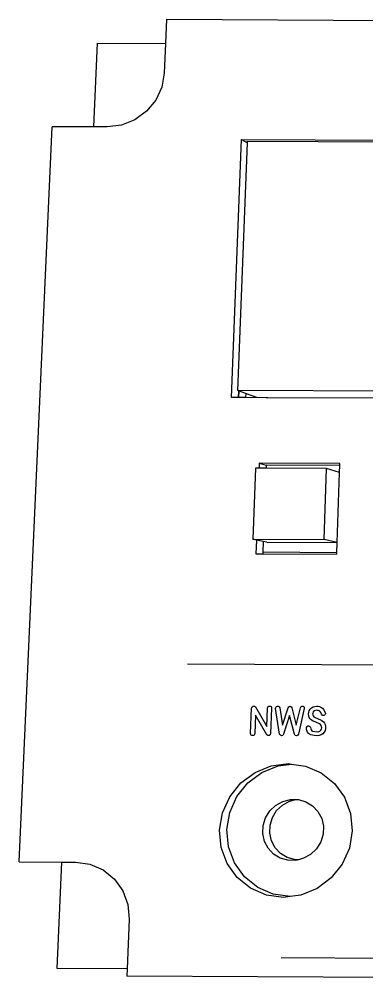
# Model space of a CAD drawing. Extents: x -153 to 26, y -61 to 55.
# Drawn here: x -153.1 to -111.4, y -60.5 to 54.7 of the extents above; entities that cross this region are included whole.
import ezdxf

# ---------------------------------------------------------------- set-up
doc = ezdxf.new("R2010")
doc.units = 0
doc.header["$MEASUREMENT"] = 0
doc.layers.get('0').update_dxf_attribs({"linetype": 'CONTINUOUS'})

msp = doc.modelspace()

# ---------------------------------------------------------------- linework, layer by layer
for p, q in [((-135.43, 54.68), (-135.55, 51.8)), ((-135.43, 54.68), (-0.56, 54.01)), ((-144.15, 41.81), (-143.71, 51.84)), ((-143.71, 51.84), (-135.55, 51.8)), ((-135.55, 51.8), (-135.7, 48.24)), ((-135.7, 48.24), (-135.99, 46.57)), ((-135.99, 46.57), (-136.71, 45.01)), ((-136.71, 45.01), (-137.81, 43.68)), ((-139.22, 42.66), (-140.83, 42.02)), ((-137.81, 43.68), (-139.22, 42.66)), ((-153.07, -46.08), (-149.11, 41.83)), ((-144.15, 41.81), (-149.11, 41.83)), ((-142.54, 41.81), (-144.15, 41.81)), ((-140.83, 42.02), (-142.54, 41.81)), ((-127.66, 9.45), (-126.46, 40.32)), ((-126.46, 40.32), (-34.4, 39.87)), ((-126.46, 40.32), (-125.74, 39.9)), ((-126.88, 10.3), (-125.74, 39.9)), ((-125.74, 39.9), (-125.73, 40.1)), ((-125.73, 40.1), (-35.69, 39.65)), ((-126.81, 9.45), (-127.66, 9.45)), ((-36.12, 9.85), (-126.88, 10.3)), ((-126.88, 10.3), (-126.78, 10.26)), ((-126.81, 9.45), (-126.78, 10.26)), ((-126.76, 9.45), (-126.81, 9.45)), ((-126.78, 10.26), (-126.73, 10.25)), ((-126.76, 9.45), (-126.73, 10.25)), ((-125.92, 9.44), (-126.76, 9.45)), ((-126.73, 10.25), (-125.9, 9.95)), ((-125.92, 9.44), (-125.9, 9.95)), ((-123.51, 9.43), (-125.92, 9.44)), ((-125.9, 9.95), (-124.64, 9.51)), ((-123.51, 9.43), (-123.5, 9.5)), ((-123.29, 9.43), (-123.51, 9.43)), ((-110.26, 9.37), (-123.29, 9.43)), ((-124.32, 1.62), (-124.35, 0.99)), ((-114.66, 1.57), (-124.32, 1.62)), ((-124.32, 1.62), (-123.5, 1.38)), ((-123.5, 1.38), (-123.51, 0.99)), ((-114.67, 1.33), (-123.5, 1.38)), ((-114.7, 0.48), (-114.67, 1.33)), ((-114.67, 1.33), (-114.66, 1.57)), ((-124.76, 0.99), (-125.08, -7.5)), ((-124.35, 0.99), (-124.76, 0.99)), ((-123.51, 0.99), (-124.35, 0.99)), ((-116.25, 0.95), (-123.51, 0.99)), ((-116.55, -7.54), (-116.25, 0.95)), ((-114.7, 0.48), (-116.25, 0.95)), ((-115, -7.9), (-114.7, 0.48)), ((-125.08, -7.5), (-116.55, -7.54)), ((-124.67, -7.59), (-125.08, -7.5)), ((-124.67, -7.59), (-124.73, -9.23)), ((-123.84, -7.76), (-124.67, -7.59)), ((-123.84, -7.76), (-123.89, -9.05)), ((-123.42, -7.85), (-123.84, -7.76)), ((-123.42, -7.85), (-115, -7.9)), ((-115, -7.9), (-116.55, -7.54)), ((-115.04, -9.1), (-115, -7.9)), ((-123.89, -9.05), (-123.9, -9.2)), ((-123.84, -9.22), (-123.9, -9.2)), ((-123.9, -9.2), (-123.9, -9.24)), ((-123.9, -9.24), (-123.84, -9.22)), ((-115.04, -9.1), (-123.89, -9.05)), ((-123.84, -9.22), (-115.04, -9.28)), ((-115.04, -9.28), (-115.04, -9.1)), ((-124.73, -9.23), (-123.9, -9.24)), ((-94.91, -22.63), (-132.92, -22.44)), ((-125.23, -27.68), (-125.17, -27.53)), ((-125.17, -27.53), (-125.04, -27.44)), ((-125.04, -27.44), (-124.96, -27.43)), ((-124.96, -27.43), (-124.89, -27.44)), ((-124.89, -27.44), (-124.78, -27.55)), ((-124.78, -27.55), (-123.42, -29.89)), ((-123.34, -27.69), (-123.31, -27.58)), ((-123.31, -27.58), (-123.25, -27.5)), ((-123.25, -27.5), (-123.18, -27.46)), ((-123.18, -27.46), (-123.08, -27.44)), ((-123.08, -27.44), (-122.98, -27.46)), ((-122.98, -27.46), (-122.91, -27.51)), ((-122.91, -27.51), (-122.87, -27.58)), ((-122.87, -27.58), (-122.85, -27.69)), ((-122.36, -27.73), (-122.34, -27.62)), ((-122.34, -27.62), (-122.3, -27.54)), ((-122.3, -27.54), (-122.24, -27.48)), ((-122.24, -27.48), (-122.15, -27.45)), ((-122.15, -27.45), (-122.06, -27.45)), ((-122.06, -27.45), (-121.98, -27.48)), ((-121.98, -27.48), (-121.92, -27.54)), ((-121.92, -27.54), (-121.87, -27.64)), ((-121.87, -27.64), (-121.55, -29.71)), ((-121.55, -29.71), (-120.87, -27.65)), ((-120.87, -27.65), (-120.77, -27.52)), ((-120.77, -27.52), (-120.63, -27.47)), ((-120.63, -27.47), (-120.49, -27.52)), ((-120.49, -27.52), (-120.41, -27.65)), ((-119.4, -27.66), (-119.35, -27.56)), ((-119.35, -27.56), (-119.29, -27.49)), ((-119.29, -27.49), (-119.21, -27.46)), ((-119.21, -27.46), (-119.11, -27.47)), ((-119.11, -27.47), (-119.02, -27.5)), ((-119.02, -27.5), (-118.96, -27.56)), ((-118.96, -27.56), (-118.93, -27.64)), ((-118.93, -27.64), (-118.93, -27.75)), ((-118.05, -27.66), (-117.88, -27.55)), ((-117.88, -27.55), (-117.68, -27.49)), ((-117.68, -27.49), (-117.47, -27.47)), ((-117.47, -27.47), (-117.28, -27.47)), ((-117.28, -27.47), (-117.1, -27.51)), ((-117.1, -27.51), (-116.93, -27.57)), ((-116.93, -27.57), (-116.74, -27.69)), ((-125.35, -30.73), (-125.23, -27.68)), ((-124.78, -28.53), (-124.86, -30.73)), ((-123.42, -30.87), (-124.78, -28.53)), ((-123.42, -29.89), (-123.34, -27.69)), ((-122.85, -27.69), (-122.97, -30.74)), ((-121.88, -30.79), (-122.36, -27.73)), ((-120.68, -28.59), (-121.4, -30.81)), ((-120.11, -30.82), (-120.68, -28.59)), ((-120.41, -27.65), (-119.88, -29.72)), ((-119.88, -29.72), (-119.4, -27.66)), ((-118.93, -27.75), (-119.63, -30.8)), ((-118.42, -28.39), (-118.4, -28.19)), ((-118.4, -28.61), (-118.42, -28.39)), ((-118.4, -28.19), (-118.33, -28)), ((-118.34, -28.79), (-118.4, -28.61)), ((-118.24, -28.95), (-118.34, -28.79)), ((-118.33, -28), (-118.21, -27.82)), ((-118.21, -27.82), (-118.05, -27.66)), ((-117.92, -28.28), (-117.93, -28.43)), ((-117.93, -28.43), (-117.88, -28.6)), ((-117.86, -28.15), (-117.92, -28.28)), ((-117.88, -28.6), (-117.77, -28.73)), ((-117.71, -28), (-117.86, -28.15)), ((-117.77, -28.73), (-117.71, -28.76)), ((-117.5, -27.95), (-117.71, -28)), ((-117.69, -28.77), (-116.91, -29.13)), ((-117.34, -27.96), (-117.5, -27.95)), ((-117.23, -27.98), (-117.34, -27.96)), ((-117.16, -28.01), (-117.23, -27.98)), ((-117.08, -28.05), (-117.16, -28.01)), ((-116.95, -28.22), (-117.08, -28.05)), ((-116.86, -28.43), (-116.95, -28.22)), ((-116.79, -28.52), (-116.86, -28.43)), ((-116.7, -28.57), (-116.79, -28.52)), ((-116.74, -27.69), (-116.61, -27.85)), ((-116.6, -28.57), (-116.7, -28.57)), ((-116.61, -27.85), (-116.41, -28.23)), ((-116.5, -28.53), (-116.6, -28.57)), ((-116.47, -28.5), (-116.5, -28.53)), ((-116.42, -28.43), (-116.47, -28.5)), ((-116.4, -28.36), (-116.42, -28.43)), ((-116.41, -28.23), (-116.4, -28.28)), ((-116.4, -28.28), (-116.4, -28.36)), ((-118.67, -29.99), (-118.6, -29.89)), ((-118.6, -29.89), (-118.5, -29.82)), ((-118.5, -29.82), (-118.39, -29.81)), ((-118.39, -29.81), (-118.27, -29.87)), ((-118.27, -29.87), (-118.2, -29.98)), ((-118.1, -29.09), (-118.24, -28.95)), ((-117.93, -29.2), (-118.1, -29.09)), ((-117.12, -29.57), (-117.91, -29.21)), ((-116.99, -29.65), (-117.12, -29.57)), ((-116.9, -29.77), (-116.99, -29.65)), ((-116.85, -29.91), (-116.9, -29.77)), ((-116.88, -29.14), (-116.85, -29.15)), ((-116.85, -29.15), (-116.83, -29.17)), ((-116.84, -30.06), (-116.85, -29.91)), ((-116.83, -29.17), (-116.8, -29.19)), ((-116.8, -29.19), (-116.77, -29.2)), ((-116.77, -29.2), (-116.62, -29.33)), ((-116.62, -29.33), (-116.51, -29.47)), ((-116.51, -29.47), (-116.42, -29.64)), ((-116.42, -29.64), (-116.37, -29.83)), ((-116.37, -29.83), (-116.37, -30.15)), ((-125.32, -30.84), (-125.35, -30.73)), ((-125.27, -30.91), (-125.32, -30.84)), ((-125.2, -30.96), (-125.27, -30.91)), ((-125.11, -30.97), (-125.2, -30.96)), ((-125.02, -30.96), (-125.11, -30.97)), ((-124.95, -30.91), (-125.02, -30.96)), ((-124.89, -30.84), (-124.95, -30.91)), ((-124.86, -30.73), (-124.89, -30.84)), ((-123.3, -30.97), (-123.42, -30.87)), ((-123.15, -30.97), (-123.3, -30.97)), ((-123.01, -30.89), (-123.15, -30.97)), ((-122.97, -30.74), (-123.01, -30.89)), ((-121.79, -30.93), (-121.88, -30.79)), ((-121.65, -30.99), (-121.79, -30.93)), ((-121.51, -30.95), (-121.65, -30.99)), ((-121.4, -30.81), (-121.51, -30.95)), ((-120.01, -30.96), (-120.11, -30.82)), ((-119.87, -31), (-120.01, -30.96)), ((-119.72, -30.94), (-119.87, -31)), ((-119.63, -30.8), (-119.72, -30.94)), ((-118.67, -30.1), (-118.67, -29.99)), ((-118.65, -30.23), (-118.67, -30.1)), ((-118.63, -30.34), (-118.65, -30.23)), ((-118.54, -30.55), (-118.63, -30.34)), ((-118.43, -30.71), (-118.54, -30.55)), ((-118.29, -30.82), (-118.43, -30.71)), ((-118.13, -30.9), (-118.29, -30.82)), ((-118.2, -30), (-118.15, -30.17)), ((-118.15, -30.17), (-118.09, -30.3)), ((-117.76, -30.98), (-118.13, -30.9)), ((-118.09, -30.3), (-118.02, -30.39)), ((-118.02, -30.39), (-117.93, -30.45)), ((-117.93, -30.45), (-117.68, -30.5)), ((-117.37, -31), (-117.76, -30.98)), ((-117.68, -30.5), (-117.35, -30.52)), ((-117.13, -30.98), (-117.37, -31)), ((-117.35, -30.52), (-117.2, -30.5)), ((-117.2, -30.5), (-117.07, -30.44)), ((-116.9, -30.89), (-117.13, -30.98)), ((-117.07, -30.44), (-116.96, -30.34)), ((-116.96, -30.34), (-116.88, -30.2)), ((-116.71, -30.76), (-116.9, -30.89)), ((-116.88, -30.2), (-116.84, -30.06)), ((-116.55, -30.58), (-116.71, -30.76)), ((-116.43, -30.37), (-116.55, -30.58)), ((-116.37, -30.15), (-116.43, -30.37)), ((-122.89, -34.59), (-120.83, -34.33)), ((-122.07, -34.59), (-120.44, -34.38)), ((-120.83, -34.33), (-120.44, -34.38)), ((-120.44, -34.38), (-118.79, -34.61)), ((-126.52, -36.63), (-124.83, -35.37)), ((-125.68, -36.62), (-124, -35.37)), ((-124.83, -35.37), (-122.89, -34.59)), ((-124, -35.37), (-122.07, -34.59)), ((-118.79, -34.61), (-116.91, -35.41)), ((-116.91, -35.41), (-115.31, -36.69)), ((-127.85, -38.28), (-126.52, -36.63)), ((-126.99, -38.25), (-125.68, -36.62)), ((-115.31, -36.69), (-114.1, -38.35)), ((-128.71, -40.2), (-127.85, -38.28)), ((-127.85, -40.16), (-126.99, -38.25)), ((-122.36, -39.32), (-121.51, -38.85)), ((-121.54, -39.29), (-120.7, -38.82)), ((-121.51, -38.85), (-120.59, -38.62)), ((-120.7, -38.82), (-119.92, -38.62)), ((-120.59, -38.62), (-119.92, -38.62)), ((-119.92, -38.62), (-119.64, -38.63)), ((-119.64, -38.63), (-118.73, -38.88)), ((-118.73, -38.88), (-117.93, -39.37)), ((-114.1, -38.35), (-113.38, -40.28)), ((-129.07, -42.27), (-128.71, -40.2)), ((-128.2, -42.21), (-127.85, -40.16)), ((-123.57, -40.81), (-123.06, -39.99)), ((-123.06, -39.99), (-122.36, -39.32)), ((-122.74, -40.77), (-122.24, -39.95)), ((-122.24, -39.95), (-121.54, -39.29)), ((-117.93, -39.37), (-117.29, -40.05)), ((-117.29, -40.05), (-116.84, -40.89)), ((-113.38, -40.28), (-113.18, -42.35)), ((-123.85, -41.73), (-123.57, -40.81)), ((-123.03, -41.68), (-122.74, -40.77)), ((-116.84, -40.89), (-116.64, -41.81)), ((-128.87, -44.34), (-129.07, -42.27)), ((-128.01, -44.27), (-128.2, -42.21)), ((-123.89, -42.69), (-123.85, -41.73)), ((-123.07, -42.63), (-123.03, -41.68)), ((-116.64, -41.81), (-116.68, -42.77)), ((-113.18, -42.35), (-113.52, -44.42)), ((-123.69, -43.62), (-123.89, -42.69)), ((-123.25, -44.45), (-123.69, -43.62)), ((-122.86, -43.55), (-123.07, -42.63)), ((-122.43, -44.38), (-122.86, -43.55)), ((-116.96, -43.69), (-117.47, -44.51)), ((-116.68, -42.77), (-116.96, -43.69)), ((-128.15, -46.27), (-128.87, -44.34)), ((-127.29, -46.19), (-128.01, -44.27)), ((-122.6, -45.14), (-123.25, -44.45)), ((-121.79, -45.06), (-122.43, -44.38)), ((-117.47, -44.51), (-118.17, -45.18)), ((-113.52, -44.42), (-114.38, -46.34)), ((-121.8, -45.62), (-122.6, -45.14)), ((-120.89, -45.88), (-121.8, -45.62)), ((-120.99, -45.55), (-121.79, -45.06)), ((-120.09, -45.8), (-120.99, -45.55)), ((-119.94, -45.89), (-120.89, -45.88)), ((-119.62, -45.81), (-120.09, -45.8)), ((-119.62, -45.81), (-119.94, -45.89)), ((-119.01, -45.65), (-119.62, -45.81)), ((-118.17, -45.18), (-119.01, -45.65)), ((-153.07, -46.08), (-147.98, -46.11)), ((-148.54, -58.84), (-147.98, -46.11)), ((-147.98, -46.11), (-146.34, -46.12)), ((-146.34, -46.12), (-144.61, -46.36)), ((-144.61, -46.36), (-143.02, -47.04)), ((-143.02, -47.04), (-141.67, -48.13)), ((-126.95, -47.94), (-128.15, -46.27)), ((-126.1, -47.85), (-127.29, -46.19)), ((-114.38, -46.34), (-115.71, -48)), ((-141.67, -48.13), (-140.66, -49.54)), ((-125.36, -49.22), (-126.95, -47.94)), ((-124.51, -49.12), (-126.1, -47.85)), ((-115.71, -48), (-117.4, -49.27)), ((-123.47, -50.04), (-125.36, -49.22)), ((-122.64, -49.93), (-124.51, -49.12)), ((-117.4, -49.27), (-119.35, -50.06)), ((-140.66, -49.54), (-140.05, -51.18)), ((-121.42, -50.32), (-123.47, -50.04)), ((-120.6, -50.21), (-122.64, -49.93)), ((-120.6, -50.21), (-121.42, -50.32)), ((-119.35, -50.06), (-120.6, -50.21)), ((-140.05, -51.18), (-139.9, -52.94)), ((-139.9, -52.94), (-140.14, -58.88)), ((-121.68, -57.52), (-95.92, -57.66)), ((-140.14, -58.88), (-148.54, -58.84)), ((-140.14, -58.88), (-140.18, -59.76)), ((12.06, -60.53), (-140.18, -59.76))]:
    msp.add_line(p, q)

doc.saveas('drawing.dxf')
